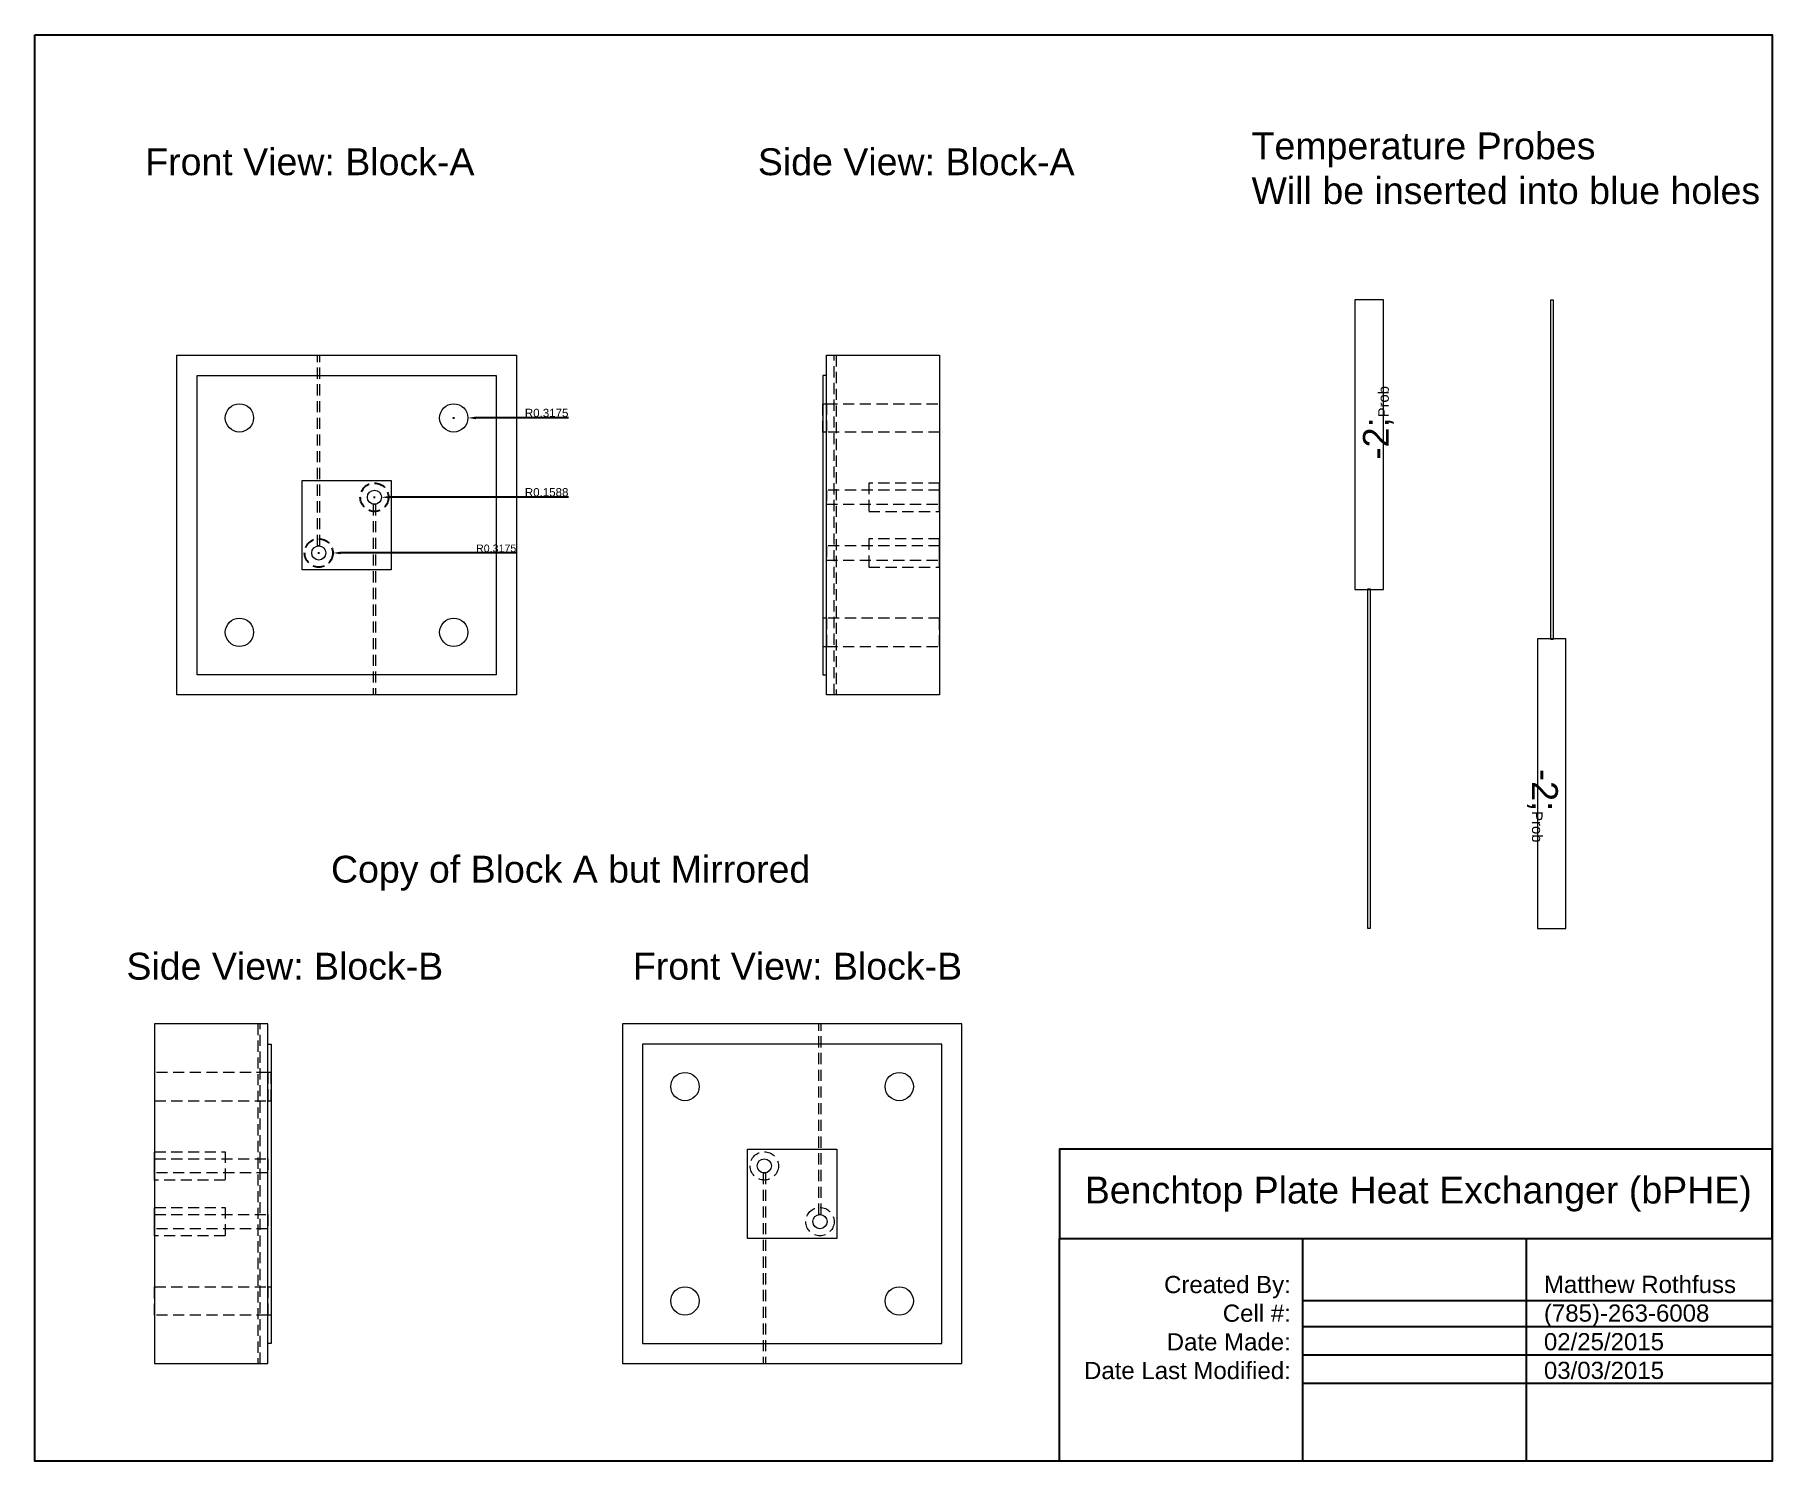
# Model space of a CAD drawing. Header units: centimetres. Extents: x -17 to 22, y -11 to 21.
import ezdxf

# ---------------------------------------------------------------- set-up
doc = ezdxf.new("R2010")
doc.units = ezdxf.units.CM
doc.header["$MEASUREMENT"] = 0
doc.linetypes.add('DASHED1', pattern=[0.375, 0.25, -0.125])
for name, color, linetype, lineweight, true_color in [('Gasket_B-01a', 251, 'Continuous', 0, 0x666666), ('Gasket_B-01b', 251, 'Continuous', 0, 0x666666), ('Gasket_B-02a', 251, 'Continuous', 0, 0x666666), ('Gasket_B-02b', 251, 'Continuous', 0, 0x666666), ('Measurements', 95, 'Continuous', 0, 0x3fa93b), ('Temp_Probe', 223, 'Continuous', 0, 0xdd52b2)]:
    doc.layers.add(name, color=color, linetype=linetype, lineweight=lineweight, true_color=true_color)
doc.layers.add('PTFE_B-01a', color=7, linetype='Continuous')
for name, color, linetype, lineweight in [('PTFE_B-01b', 7, 'Continuous', 0), ('PTFE_B-02a', 7, 'Continuous', 0), ('PTFE_B-02b', 7, 'Continuous', 0), ('Red_Text', 1, 'Continuous', 0)]:
    doc.layers.add(name, color=color, linetype=linetype, lineweight=lineweight)
doc.styles.add('Standard 360', font='arial.ttf')
doc.dimstyles.new('Standard 360', dxfattribs={"dimtxt": 1, "dimasz": 1, "dimexe": 0.18, "dimexo": 0.0625, "dimgap": 0.09, "dimtad": 1, "dimtoh": 1, "dimdec": 4, "dimzin": 0, "dimdsep": 46, "dimtxsty": 'Standard 360', "dimcen": 0.09, "dimadec": 0, "dimazin": 0, "dimtfac": 1, "dimtdec": 4, "dimtofl": 0, "dimtmove": 0, "dimatfit": 3, "dimfxl": 1, "dimtolj": 1, "dimtzin": 0, "dimarcsym": 0})

# ---------------------------------------------------------------- blocks, each defined once
blk = doc.blocks.new('*D12')
at = {"layer": 'Defpoints', "color": 0, "transparency": 16777216}
for p in [(-7.595, 12.405), (-7.277, 12.405)]:
    blk.add_point(p, dxfattribs=at)
at = {"layer": 'Measurements', "color": 0, "lineweight": -2, "transparency": 16777216}
for p, q in [((-7.612, 12.405), (-7.578, 12.405)), ((-7.595, 12.388), (-7.595, 12.422)), ((-5.02, 12.405), (-7.092, 12.405))]:
    blk.add_line(p, q, dxfattribs=at)
at = {"layer": 'Measurements', "color": 0, "transparency": 16777216}
blk.add_solid([(-7.092, 12.436), (-7.092, 12.374), (-7.277, 12.405)], dxfattribs=at)
at = {"layer": 'Measurements', "color": 0, "transparency": 16777216, "insert": (-5.51, 12.516), "char_height": 0.1851, "attachment_point": 5, "style": 'Standard 360'}
blk.add_mtext('\\A1;R0.3175', dxfattribs=at)
blk = doc.blocks.new('*D13')
at = {"layer": 'Defpoints', "color": 0, "transparency": 16777216}
for p in [(-9.375, 10.625), (-9.216, 10.625)]:
    blk.add_point(p, dxfattribs=at)
at = {"layer": 'Measurements', "color": 0, "lineweight": -2, "transparency": 16777216}
for p, q in [((-9.392, 10.625), (-9.358, 10.625)), ((-9.375, 10.608), (-9.375, 10.642)), ((-5.02, 10.625), (-9.031, 10.625))]:
    blk.add_line(p, q, dxfattribs=at)
at = {"layer": 'Measurements', "color": 0, "transparency": 16777216}
blk.add_solid([(-9.031, 10.656), (-9.031, 10.594), (-9.216, 10.625)], dxfattribs=at)
at = {"layer": 'Measurements', "color": 0, "transparency": 16777216, "insert": (-5.51, 10.736), "char_height": 0.1851, "attachment_point": 5, "style": 'Standard 360'}
blk.add_mtext('\\A1;R0.1588', dxfattribs=at)
blk = doc.blocks.new('*D14')
at = {"layer": 'Defpoints', "color": 0, "transparency": 16777216}
for p in [(-10.625, 9.375), (-10.308, 9.375)]:
    blk.add_point(p, dxfattribs=at)
at = {"layer": 'Measurements', "color": 0, "lineweight": -2, "transparency": 16777216}
for p, q in [((-10.64, 9.375), (-10.61, 9.375)), ((-10.625, 9.36), (-10.625, 9.39)), ((-6.189, 9.375), (-10.136, 9.375))]:
    blk.add_line(p, q, dxfattribs=at)
at = {"layer": 'Measurements', "color": 0, "transparency": 16777216}
blk.add_solid([(-10.136, 9.404), (-10.136, 9.347), (-10.308, 9.375)], dxfattribs=at)
at = {"layer": 'Measurements', "color": 0, "transparency": 16777216, "insert": (-6.643, 9.478), "char_height": 0.17113, "attachment_point": 5, "style": 'Standard 360'}
blk.add_mtext('\\A1;R0.3175', dxfattribs=at)

msp = doc.modelspace()

# ---------------------------------------------------------------- linework, layer by layer
for points in [[(-17, 21), (22, 21), (22, -11), (-17, -11)], [(6, -6), (22, -6), (22, -4), (6, -4)], [(22, -11), (6, -11), (6, -6), (22, -6)]]:
    msp.add_lwpolyline(points, close=True)
at = {"color": 251, "true_color": 0x666666}
for points in [[(11.46492, -11), (11.46492, -6)], [(16.47809, -6), (16.47809, -11)], [(11.46492, -7.39667), (22, -7.39667)], [(11.46492, -7.97511), (22, -7.97511)], [(11.46492, -9.24769), (22, -9.24769)]]:
    msp.add_lwpolyline(points, dxfattribs=at)
at = {"color": 251}
msp.add_lwpolyline([(11.46492, -8.6119), (22, -8.6119)], dxfattribs=at)
at = {"layer": 'Gasket_B-01a', "color": 253, "true_color": 0x999999}
for points in [[(-13.3575, 13.35753), (-6.6425, 13.35753), (-6.6425, 6.64253), (-13.3575, 6.64253)], [(-11, 11.00002), (-9, 11.00002), (-9, 9.00003), (-11, 9.00003)]]:
    msp.add_lwpolyline(points, close=True, dxfattribs=at)
at = {"layer": 'Gasket_B-01a', "color": 251, "true_color": 0x666666}
for centre in [(-12.405, 12.40502), (-7.595, 12.40502), (-12.405, 7.59502), (-7.595, 7.59502)]:
    msp.add_circle(centre, 0.3175, dxfattribs=at)
at = {"layer": 'Gasket_B-01b', "color": 251, "true_color": 0x666666}
msp.add_lwpolyline([(0.69031, 6.64253), (0.76969, 6.64253), (0.76969, 13.35753), (0.69031, 13.35753)], close=True, dxfattribs=at)
at = {"layer": 'Gasket_B-01b', "color": 1, "linetype": 'DASHED1'}
for points in [[(0.69031, 12.7225), (0.76969, 12.7225), (0.76969, 12.0875), (0.69031, 12.0875)], [(0.69031, 7.2775), (0.76969, 7.2775), (0.76969, 7.9125), (0.69031, 7.9125)]]:
    msp.add_lwpolyline(points, close=True, dxfattribs=at)
at = {"layer": 'Gasket_B-02a'}
msp.add_lwpolyline([(3.3575, -1.64247), (-3.3575, -1.64247), (-3.3575, -8.35747), (3.3575, -8.35747)], close=True, dxfattribs=at)
at = {"layer": 'Gasket_B-02a', "color": 253}
for centre in [(-2.405, -2.59498), (2.405, -2.59498), (-2.405, -7.40498), (2.405, -7.40498)]:
    msp.add_circle(centre, 0.3175, dxfattribs=at)
at = {"layer": 'Gasket_B-02b', "color": 251}
msp.add_lwpolyline([(-11.69031, -8.35747), (-11.76969, -8.35747), (-11.76969, -1.64247), (-11.69031, -1.64247)], close=True, dxfattribs=at)
at = {"layer": 'Gasket_B-02b', "color": 1, "linetype": 'DASHED1'}
for points in [[(-11.69031, -2.2775), (-11.76969, -2.2775), (-11.76969, -2.9125), (-11.69031, -2.9125)], [(-11.69031, -7.7225), (-11.76969, -7.7225), (-11.76969, -7.0875), (-11.69031, -7.0875)]]:
    msp.add_lwpolyline(points, close=True, dxfattribs=at)
at = {"layer": 'PTFE_B-01a', "color": 7, "lineweight": 0}
msp.add_lwpolyline([(-13.81, 13.81003), (-6.19, 13.81003), (-6.19, 6.19003), (-13.81, 6.19003)], close=True, dxfattribs=at)
at = {"layer": 'PTFE_B-01a', "color": 5, "linetype": 'DASHED1', "lineweight": 0}
for points in [[(-10.6504, 9.53377), (-10.6504, 13.81003)], [(-10.5996, 9.53377), (-10.5996, 13.81003)], [(-9.4004, 10.46627), (-9.4004, 6.18997)], [(-9.3496, 10.46627), (-9.3496, 6.19003)]]:
    msp.add_lwpolyline(points, dxfattribs=at)
at = {"layer": 'PTFE_B-01a', "color": 5, "lineweight": 0}
for points in [[(-9.375, 10.46627), (-9.4004, 10.46627)], [(-9.375, 10.46627), (-9.3496, 10.46627)], [(-10.625, 9.53377), (-10.6504, 9.53377)], [(-10.625, 9.53377), (-10.5996, 9.53377)]]:
    msp.add_lwpolyline(points, dxfattribs=at)
at = {"layer": 'PTFE_B-01a', "color": 253, "lineweight": 0, "true_color": 0x999999}
for centre in [(-12.405, 12.40502), (-7.595, 12.40502), (-12.405, 7.59502), (-7.595, 7.59502)]:
    msp.add_circle(centre, 0.3175, dxfattribs=at)
at = {"layer": 'PTFE_B-01a', "color": 1, "lineweight": 0}
for centre in [(-12.405, 12.40502), (-7.595, 12.40502), (-12.405, 7.59502), (-7.595, 7.59502)]:
    msp.add_circle(centre, 0.3175, dxfattribs=at)
at = {"layer": 'PTFE_B-01a', "color": 251, "linetype": 'DASHED1', "true_color": 0x666666}
for centre in [(-9.375, 10.62502), (-10.625, 9.37502)]:
    msp.add_circle(centre, 0.3175, dxfattribs=at)
at = {"layer": 'PTFE_B-01a', "color": 2, "lineweight": 0}
for centre in [(-9.375, 10.62502), (-10.625, 9.37502)]:
    msp.add_circle(centre, 0.15875, dxfattribs=at)
at = {"layer": 'PTFE_B-01b', "color": 7}
msp.add_lwpolyline([(0.76969, 13.81), (3.30969, 13.81), (3.30969, 6.19), (0.76969, 6.19)], close=True, dxfattribs=at)
at = {"layer": 'PTFE_B-01b', "color": 5, "linetype": 'DASHED1'}
msp.add_lwpolyline([(0.94031, 13.81), (0.99111, 13.81), (0.99111, 6.19), (0.94031, 6.19)], close=True, dxfattribs=at)
at = {"layer": 'PTFE_B-01b', "color": 1, "linetype": 'DASHED1'}
for points in [[(0.76969, 12.7225), (3.30969, 12.7225), (3.30969, 12.0875), (0.76969, 12.0875)], [(0.76969, 7.2775), (3.30969, 7.2775), (3.30969, 7.9125), (0.76969, 7.9125)]]:
    msp.add_lwpolyline(points, close=True, dxfattribs=at)
at = {"layer": 'PTFE_B-01b', "color": 251, "linetype": 'DASHED1', "true_color": 0x666666}
for points in [[(3.30969, 10.94252), (1.72219, 10.94252), (1.72219, 10.30752), (3.30969, 10.30752)], [(3.30969, 9.69252), (1.72219, 9.69252), (1.72219, 9.05752), (3.30969, 9.05752)]]:
    msp.add_lwpolyline(points, close=True, dxfattribs=at)
at = {"layer": 'PTFE_B-01b', "color": 2, "linetype": 'DASHED1'}
for points in [[(0.76969, 10.46627), (3.30969, 10.46627), (3.30969, 10.78377), (0.76969, 10.78377)], [(0.76969, 9.21627), (3.30969, 9.21627), (3.30969, 9.53377), (0.76969, 9.53377)]]:
    msp.add_lwpolyline(points, close=True, dxfattribs=at)
at = {"layer": 'PTFE_B-02a'}
msp.add_lwpolyline([(3.81, -1.18997), (-3.81, -1.18997), (-3.81, -8.80997), (3.81, -8.80997)], close=True, dxfattribs=at)
at = {"layer": 'PTFE_B-02a', "color": 5, "linetype": 'DASHED1'}
for points in [[(0.5996, -5.46623), (0.5996, -1.18997)], [(0.6504, -5.46623), (0.6504, -1.18997)], [(-0.6504, -4.53373), (-0.6504, -8.80997)], [(-0.5996, -4.53373), (-0.5996, -8.81003)]]:
    msp.add_lwpolyline(points, dxfattribs=at)
at = {"layer": 'PTFE_B-02a', "color": 5}
for points in [[(-0.625, -4.53373), (-0.6504, -4.53373)], [(-0.625, -4.53373), (-0.5996, -4.53373)], [(0.625, -5.46623), (0.5996, -5.46623)], [(0.625, -5.46623), (0.6504, -5.46623)]]:
    msp.add_lwpolyline(points, dxfattribs=at)
at = {"layer": 'PTFE_B-02a', "color": 1}
for centre in [(-2.405, -2.59498), (2.405, -2.59498), (-2.405, -7.40498), (2.405, -7.40498)]:
    msp.add_circle(centre, 0.3175, dxfattribs=at)
at = {"layer": 'PTFE_B-02a', "color": 251, "linetype": 'DASHED1', "true_color": 0x666666}
for centre in [(-0.625, -4.37498), (0.625, -5.62498)]:
    msp.add_circle(centre, 0.3175, dxfattribs=at)
at = {"layer": 'PTFE_B-02a', "color": 2}
for centre in [(-0.625, -4.37498), (0.625, -5.62498)]:
    msp.add_circle(centre, 0.15875, dxfattribs=at)
at = {"layer": 'PTFE_B-02b', "color": 7}
msp.add_lwpolyline([(-11.76969, -1.19), (-14.30969, -1.19), (-14.30969, -8.81), (-11.76969, -8.81)], close=True, dxfattribs=at)
at = {"layer": 'PTFE_B-02b', "color": 5, "linetype": 'DASHED1'}
msp.add_lwpolyline([(-11.94031, -1.19), (-11.99111, -1.19), (-11.99111, -8.81), (-11.94031, -8.81)], close=True, dxfattribs=at)
at = {"layer": 'PTFE_B-02b', "color": 1, "linetype": 'DASHED1'}
for points in [[(-11.76969, -2.2775), (-14.30969, -2.2775), (-14.30969, -2.9125), (-11.76969, -2.9125)], [(-11.76969, -7.7225), (-14.30969, -7.7225), (-14.30969, -7.0875), (-11.76969, -7.0875)]]:
    msp.add_lwpolyline(points, close=True, dxfattribs=at)
at = {"layer": 'PTFE_B-02b', "color": 251, "linetype": 'DASHED1', "true_color": 0x666666}
for points in [[(-14.30969, -4.05748), (-12.72219, -4.05748), (-12.72219, -4.69248), (-14.30969, -4.69248)], [(-14.30969, -5.30748), (-12.72219, -5.30748), (-12.72219, -5.94248), (-14.30969, -5.94248)]]:
    msp.add_lwpolyline(points, close=True, dxfattribs=at)
at = {"layer": 'PTFE_B-02b', "color": 2, "linetype": 'DASHED1'}
for points in [[(-11.76969, -4.53373), (-14.30969, -4.53373), (-14.30969, -4.21623), (-11.76969, -4.21623)], [(-11.76969, -5.78373), (-14.30969, -5.78373), (-14.30969, -5.46623), (-11.76969, -5.46623)]]:
    msp.add_lwpolyline(points, close=True, dxfattribs=at)
at = {"layer": 'PTFE_B-02b', "color": 253, "true_color": 0x999999}
msp.add_lwpolyline([(-1, -3.99998), (1, -3.99998), (1, -5.99997), (-1, -5.99997)], close=True, dxfattribs=at)
at = {"layer": 'Temp_Probe', "color": 251, "true_color": 0x666666}
msp.add_lwpolyline([(12.63282, 8.5523), (13.27282, 8.5523), (13.27282, 15.0523), (12.63282, 15.0523)], close=True, dxfattribs=at)
at = {"layer": 'Temp_Probe'}
for points in [[(17.07877, 7.4323), (17.02797, 7.4323), (17.02797, 15.0523), (17.07877, 15.0523)], [(12.92123, 8.5677), (12.97203, 8.5677), (12.97203, 0.9477), (12.92123, 0.9477)]]:
    msp.add_lwpolyline(points, close=True, dxfattribs=at)
at = {"layer": 'Temp_Probe', "color": 251}
msp.add_lwpolyline([(17.36718, 7.4477), (16.72718, 7.4477), (16.72718, 0.9477), (17.36718, 0.9477)], close=True, dxfattribs=at)

# ---------------------------------------------------------------- texts
at = {"style": 'Standard 360'}
for s, insert, char_height, width, attachment_point in [('Benchtop Plate Heat Exchanger (bPHE)', (6.56944, -4.61553), 0.6025448, 16.4715773, 1), ('{\\C7;Created By:\\PCell #:\\PDate Made:\\PDate Last Modified:}', (11.19327, -6.84314), 0.3856287, 5.1061187, 3), ('{\\C7;Matthew Rothfuss\\P(785)-263-6008\\P02/25/2015\\P03/03/2015}', (16.87499, -6.83998), 0.3856287, 4.7433136, 1)]:
    msp.add_mtext(s, dxfattribs=dict(at, insert=insert, char_height=char_height, width=width, attachment_point=attachment_point))
at = {"layer": 'Red_Text', "char_height": 0.6025448, "attachment_point": 1, "style": 'Standard 360'}
for s, insert, width in [('Temperature Probes\\PWill be inserted into blue holes', (10.31286, 18.80849), 12.559178), ('Front View: Block-A', (-14.52014, 18.45264), 8.1309153), ('Side View: Block-A', (-0.76917, 18.45264), 7.8227577), ('Copy of Block A but Mirrored', (-10.35033, 2.58283), 11.8371959), ('Side View: Block-B', (-14.94192, 0.40643), 7.8227577), ('Front View: Block-B', (-3.57417, 0.40643), 8.1309153)]:
    msp.add_mtext(s, dxfattribs=dict(at, insert=insert, width=width))
at = {"layer": 'Temp_Probe', "char_height": 0.5808233, "width": 0.7722848, "attachment_point": 1, "style": 'Standard 360'}
for insert, rotation in [((12.81241, 11.47057), 90), ((17.18759, 4.52943), 270)]:
    msp.add_mtext('{\\c-2;\\H0.23790523690773135;Prob}', dxfattribs=dict(at, insert=insert, rotation=rotation))

# ---------------------------------------------------------------- dimensions: what is measured, and where the dimension line sits
at = {"layer": 'Measurements', "color": 3}
for center, mpoint, override, picture, middle in [((-7.595, 12.40502), (-7.2775, 12.40502), {"dimscale": 0.185102, "dimdec": 4, "dimlunit": 2}, '*D12', (-5.5099, 12.40502)), ((-9.375, 10.625025), (-9.21625, 10.625025), {"dimscale": 0.185102, "dimdec": 4, "dimlunit": 2}, '*D13', (-5.5098972041, 10.625025)), ((-10.625, 9.37502), (-10.3075, 9.37502), {"dimscale": 0.171126, "dimdec": 4, "dimlunit": 2}, '*D14', (-6.6425, 9.37502))]:
    dim = msp.add_radius_dim(center=center, mpoint=mpoint, dimstyle='Standard 360', override=override, dxfattribs=at)
    dim.commit()
    dim.dimension.update_dxf_attribs({"geometry": picture, "text_midpoint": middle, "dimtype": 164})

doc.saveas('drawing.dxf')
